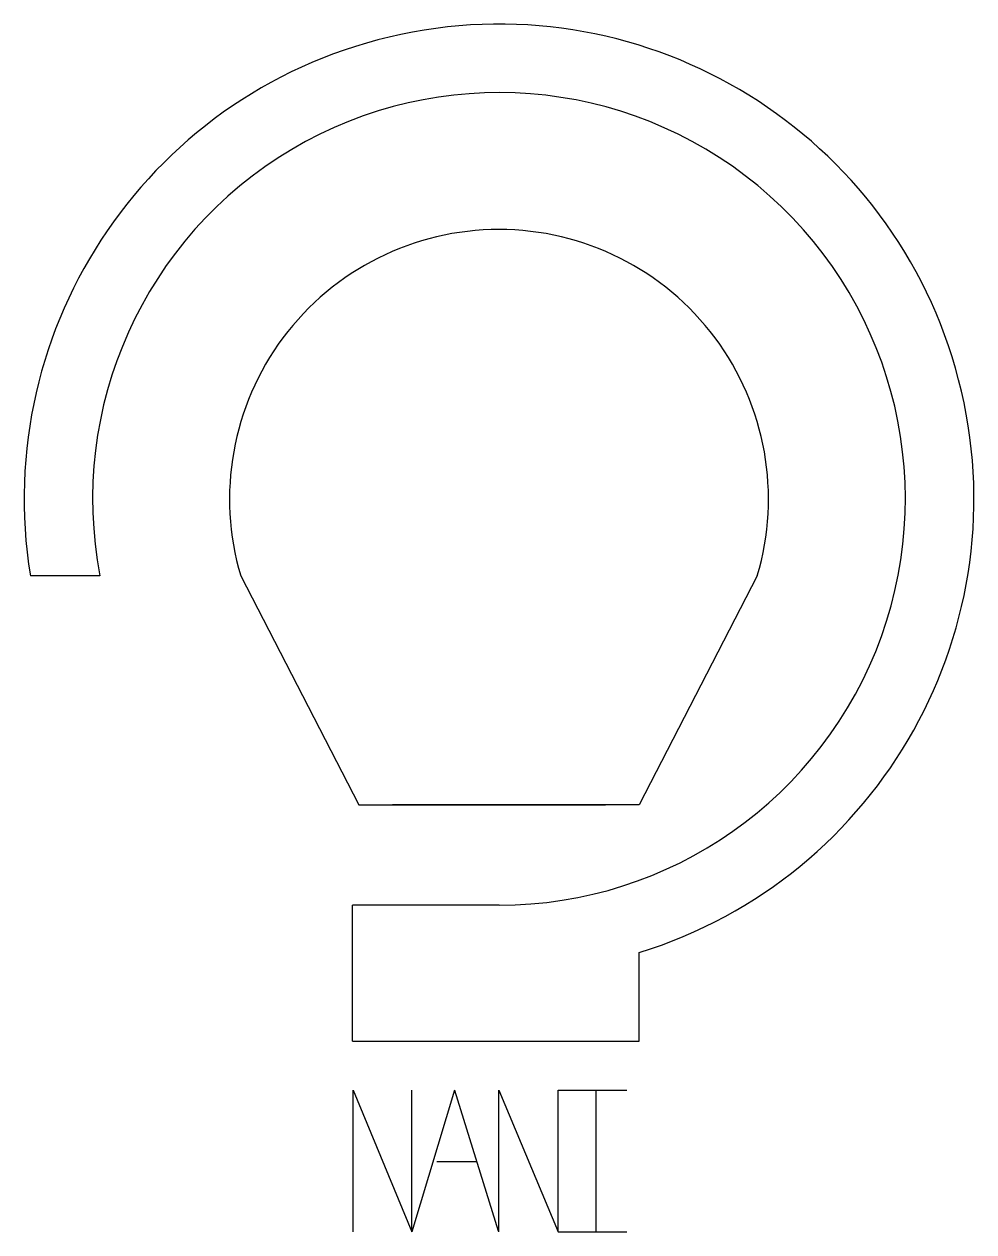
# Model space of a CAD drawing. Extents: x 30353 to 174831, y -34767 to 237274.
# Drawn here: x 147082 to 174831, y 201980 to 237274 of the extents above; entities outside this region: 1.
import ezdxf

# ---------------------------------------------------------------- set-up
doc = ezdxf.new("R2010")
doc.units = 0
doc.header["$LTSCALE"] = 1000
doc.header["$MEASUREMENT"] = 0

msp = doc.modelspace()

# ---------------------------------------------------------------- linework, layer by layer
for p, q in [((149297, 221154), (147265, 221154)), ((153409, 221154), (156865, 214456)), ((168504, 221154), (165048, 214456)), ((156865, 214456), (164068, 214456)), ((165048, 214456), (157846, 214456)), ((156672, 207552), (156672, 211525)), ((160957, 211525), (156672, 211525)), ((165048, 207552), (165048, 210142)), ((156672, 207552), (165048, 207552)), ((156699, 201980), (156699, 206121)), ((156699, 206121), (158410, 201980)), ((158410, 201980), (158410, 206121)), ((159657, 206121), (158410, 201980)), ((159657, 206121), (160936, 202014)), ((160954, 201980), (160954, 206121)), ((160954, 206121), (162685, 201980)), ((162685, 201980), (162685, 206121)), ((162685, 206121), (164690, 206121)), ((163784, 206121), (163784, 201980)), ((159140, 204035), (160306, 204035)), ((162685, 201980), (164690, 201980)), ((30353, -29317), (39755, -29317))]:
    msp.add_line(p, q)
for radius, start, end in [(13874, 287.1524, 189.3122), (11874, 270, 190.8984), (7874, 90, 196.5655), (7874, 343.4345, 90)]:
    msp.add_arc((160957, 223399), radius, start, end)

doc.saveas('drawing.dxf')
